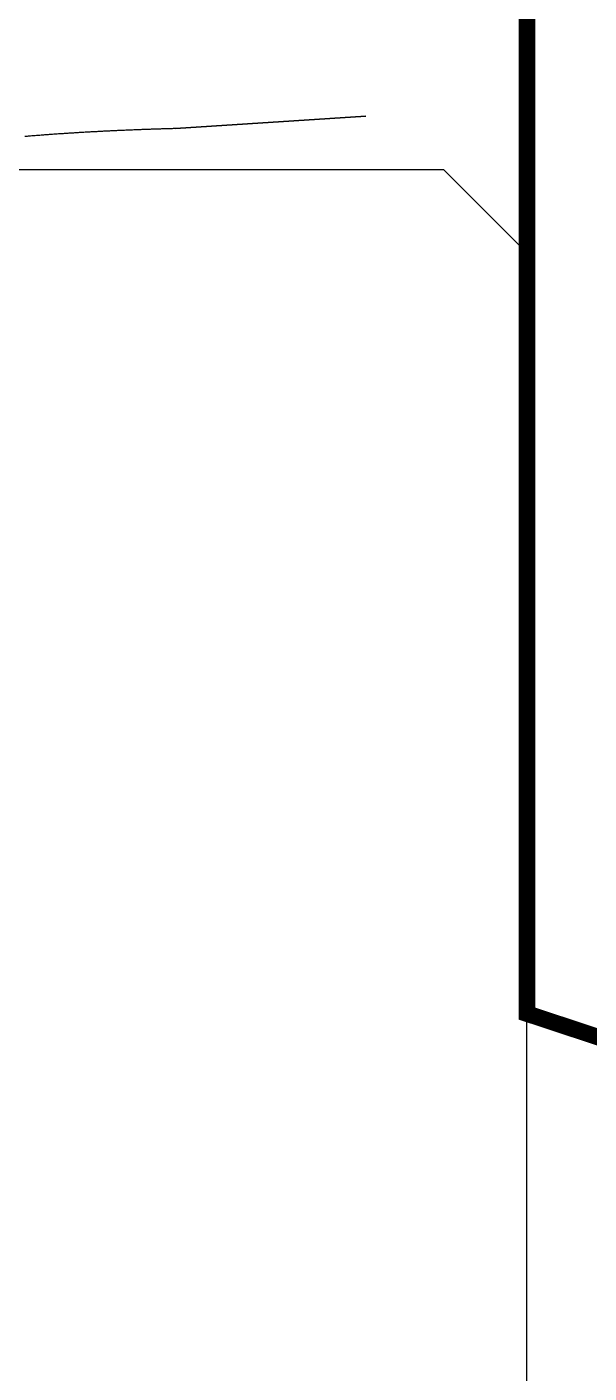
# Model space of a CAD drawing. Header units: millimetres. Extents: x 19715 to 35549, y 3563 to 14826.
# Drawn here: x 21583.8 to 21753.2, y 8054.5 to 8460.2 of the extents above; entities that cross this region are included whole.
import ezdxf

# ---------------------------------------------------------------- set-up
doc = ezdxf.new("R2010")
doc.units = ezdxf.units.MM
doc.linetypes.add('BORDER', pattern=[44.45, 12.7, -6.35, 12.7, -6.35, 0, -6.35])
doc.layers.add('0000边界', color=5, linetype='Continuous', lineweight=0)
doc.layers.add('RD-红线', color=7, linetype='Continuous')

msp = doc.modelspace()

# ---------------------------------------------------------------- linework, layer by layer
at = {"layer": '0000边界', "linetype": 'BORDER', "ltscale": 5, "const_width": 5}
msp.add_lwpolyline([(21587.23, 9725.65), (21620.22, 9694.34), (21734.48, 9643.08), (21734.5, 8162.89), (22589.98, 7880.12), (24215.66, 7317.16), (24497.44, 7317.16), (24689.76, 7317.16), (24759.75, 7135.58), (25150.55, 7001.51), (26117.26, 6956.91), (26275.3, 6169.54), (26470.32, 5471.54), (27485.77, 5490.58)], dxfattribs=at)
at = {"layer": 'RD-红线'}
msp.add_lwpolyline([(21628.59, 8429.6), (21685.9, 8433.32), (21628.59, 8429.6, 0.00016), (21627.88, 8429.58, 0.000168), (21627.19, 8429.56, 0.000164), (21626.48, 8429.54, 0.000172), (21625.79, 8429.52, 0.000168), (21625.08, 8429.5, 0.000176), (21624.39, 8429.48, 0.000172), (21623.68, 8429.46, 0.00018), (21622.99, 8429.44, 0.000176), (21622.28, 8429.41, 0.000184), (21621.59, 8429.39, 0.00018), (21620.88, 8429.37, 0.000188), (21620.19, 8429.34, 0.000184), (21619.48, 8429.32, 0.000192), (21618.79, 8429.29, 0.000188), (21618.08, 8429.27, 0.000196), (21617.39, 8429.24, 0.000192), (21616.69, 8429.21, 0.0002), (21615.99, 8429.19, 0.000196), (21615.29, 8429.16, 0.000204), (21614.59, 8429.13, 0.0002), (21613.89, 8429.1, 0.000208), (21613.2, 8429.07, 0.000204), (21612.49, 8429.04, 0.000212), (21611.8, 8429.01, 0.000208), (21611.09, 8428.98, 0.000216), (21610.4, 8428.95, 0.000212), (21609.69, 8428.92, 0.00022), (21609, 8428.89, 0.000216), (21608.29, 8428.85, 0.000224), (21607.6, 8428.82, 0.00022), (21606.9, 8428.78, 0.000228), (21606.2, 8428.75, 0.000224), (21605.5, 8428.71, 0.000232), (21604.8, 8428.67, 0.000228), (21604.1, 8428.64, 0.000236), (21603.41, 8428.6, 0.000232), (21602.7, 8428.56, 0.00024), (21602.01, 8428.52, 0.000236), (21601.3, 8428.48, 0.000244), (21600.61, 8428.44, 0.00024), (21599.91, 8428.4, 0.000248), (21599.21, 8428.36, 0.000244), (21598.51, 8428.32, 0.000252), (21597.82, 8428.27, 0.000248), (21597.11, 8428.23, 0.000256), (21596.42, 8428.18, 0.000252), (21595.71, 8428.14, 0.00026), (21595.02, 8428.09, 0.000256), (21594.32, 8428.04, 0.000264), (21593.62, 8428, 0.00026), (21592.92, 8427.95, 0.000268), (21592.23, 8427.9, 0.000264), (21591.52, 8427.85, 0.000272), (21590.83, 8427.8, 0.000268), (21590.13, 8427.75, 0.000276), (21589.43, 8427.7, 0.000272), (21588.73, 8427.64, 0.00028), (21588.04, 8427.59, 0.000276), (21587.34, 8427.53, 0.000284), (21586.64, 8427.48, 0.00028), (21585.94, 8427.42, 0.000288), (21585.25, 8427.37, 0.000284), (21584.54, 8427.31, 0.000292), (21583.85, 8427.25, 0.000288), (21583.15, 8427.19, 0.000296)], format="xyb", dxfattribs=at)
msp.add_lwpolyline([(21628.59, 8429.6), (21685.9, 8433.32), (21628.59, 8429.6, 0.00016), (21627.88, 8429.58, 0.000168), (21627.19, 8429.56, 0.000164), (21626.48, 8429.54, 0.000172), (21625.79, 8429.52, 0.000168), (21625.08, 8429.5, 0.000176), (21624.39, 8429.48, 0.000172), (21623.68, 8429.46, 0.00018), (21622.99, 8429.44, 0.000176), (21622.28, 8429.41, 0.000184), (21621.59, 8429.39, 0.00018), (21620.88, 8429.37, 0.000188), (21620.19, 8429.34, 0.000184), (21619.48, 8429.32, 0.000192), (21618.79, 8429.29, 0.000188), (21618.08, 8429.27, 0.000196), (21617.39, 8429.24, 0.000192), (21616.69, 8429.21, 0.0002), (21615.99, 8429.19, 0.000196), (21615.29, 8429.16, 0.000204), (21614.59, 8429.13, 0.0002), (21613.89, 8429.1, 0.000208), (21613.2, 8429.07, 0.000204), (21612.49, 8429.04, 0.000212), (21611.8, 8429.01, 0.000208), (21611.09, 8428.98, 0.000216), (21610.4, 8428.95, 0.000212), (21609.69, 8428.92, 0.00022), (21609, 8428.89, 0.000216), (21608.29, 8428.85, 0.000224), (21607.6, 8428.82, 0.00022), (21606.9, 8428.78, 0.000228), (21606.2, 8428.75, 0.000224), (21605.5, 8428.71, 0.000232), (21604.8, 8428.67, 0.000228), (21604.1, 8428.64, 0.000236), (21603.41, 8428.6, 0.000232), (21602.7, 8428.56, 0.00024), (21602.01, 8428.52, 0.000236), (21601.3, 8428.48, 0.000244), (21600.61, 8428.44, 0.00024), (21599.91, 8428.4, 0.000248), (21599.21, 8428.36, 0.000244), (21598.51, 8428.32, 0.000252), (21597.82, 8428.27, 0.000248), (21597.11, 8428.23, 0.000256), (21596.42, 8428.18, 0.000252), (21595.71, 8428.14, 0.00026), (21595.02, 8428.09, 0.000256), (21594.32, 8428.04, 0.000264), (21593.62, 8428, 0.00026), (21592.92, 8427.95, 0.000268), (21592.23, 8427.9, 0.000264), (21591.52, 8427.85, 0.000272), (21590.83, 8427.8, 0.000268), (21590.13, 8427.75, 0.000276), (21589.43, 8427.7, 0.000272), (21588.73, 8427.64, 0.00028), (21588.04, 8427.59, 0.000276), (21587.34, 8427.53, 0.000284), (21586.64, 8427.48, 0.00028), (21585.94, 8427.42, 0.000288), (21585.25, 8427.37, 0.000284), (21584.54, 8427.31, 0.000292), (21583.85, 8427.25, 0.000288), (21583.15, 8427.19, 0.000296)], format="xyb", dxfattribs=at)
msp.add_lwpolyline([(21628.59, 8429.6), (21685.9, 8433.32), (21628.59, 8429.6, 0.00016), (21627.88, 8429.58, 0.000168), (21627.19, 8429.56, 0.000164), (21626.48, 8429.54, 0.000172), (21625.79, 8429.52, 0.000168), (21625.08, 8429.5, 0.000176), (21624.39, 8429.48, 0.000172), (21623.68, 8429.46, 0.00018), (21622.99, 8429.44, 0.000176), (21622.28, 8429.41, 0.000184), (21621.59, 8429.39, 0.00018), (21620.88, 8429.37, 0.000188), (21620.19, 8429.34, 0.000184), (21619.48, 8429.32, 0.000192), (21618.79, 8429.29, 0.000188), (21618.08, 8429.27, 0.000196), (21617.39, 8429.24, 0.000192), (21616.69, 8429.21, 0.0002), (21615.99, 8429.19, 0.000196), (21615.29, 8429.16, 0.000204), (21614.59, 8429.13, 0.0002), (21613.89, 8429.1, 0.000208), (21613.2, 8429.07, 0.000204), (21612.49, 8429.04, 0.000212), (21611.8, 8429.01, 0.000208), (21611.09, 8428.98, 0.000216), (21610.4, 8428.95, 0.000212), (21609.69, 8428.92, 0.00022), (21609, 8428.89, 0.000216), (21608.29, 8428.85, 0.000224), (21607.6, 8428.82, 0.00022), (21606.9, 8428.78, 0.000228), (21606.2, 8428.75, 0.000224), (21605.5, 8428.71, 0.000232), (21604.8, 8428.67, 0.000228), (21604.1, 8428.64, 0.000236), (21603.41, 8428.6, 0.000232), (21602.7, 8428.56, 0.00024), (21602.01, 8428.52, 0.000236), (21601.3, 8428.48, 0.000244), (21600.61, 8428.44, 0.00024), (21599.91, 8428.4, 0.000248), (21599.21, 8428.36, 0.000244), (21598.51, 8428.32, 0.000252), (21597.82, 8428.27, 0.000248), (21597.11, 8428.23, 0.000256), (21596.42, 8428.18, 0.000252), (21595.71, 8428.14, 0.00026), (21595.02, 8428.09, 0.000256), (21594.32, 8428.04, 0.000264), (21593.62, 8428, 0.00026), (21592.92, 8427.95, 0.000268), (21592.23, 8427.9, 0.000264), (21591.52, 8427.85, 0.000272), (21590.83, 8427.8, 0.000268), (21590.13, 8427.75, 0.000276), (21589.43, 8427.7, 0.000272), (21588.73, 8427.64, 0.00028), (21588.04, 8427.59, 0.000276), (21587.34, 8427.53, 0.000284), (21586.64, 8427.48, 0.00028), (21585.94, 8427.42, 0.000288), (21585.25, 8427.37, 0.000284), (21584.54, 8427.31, 0.000292), (21583.85, 8427.25, 0.000288), (21583.15, 8427.19, 0.000296)], format="xyb", dxfattribs=at)
for points in [[(21709.5, 8417.16), (21272.44, 8417.16)], [(21709.5, 8417.16), (21272.44, 8417.16)], [(21709.5, 8417.16), (21272.44, 8417.16)], [(21734.5, 8392.16), (21709.5, 8417.16)], [(21734.51, 7817.34), (21734.5, 8392.16)], [(21734.51, 7817.34), (21734.5, 8392.16)], [(21734.51, 7817.34), (21734.5, 8392.16)]]:
    msp.add_lwpolyline(points, dxfattribs=at)

doc.saveas('drawing.dxf')
